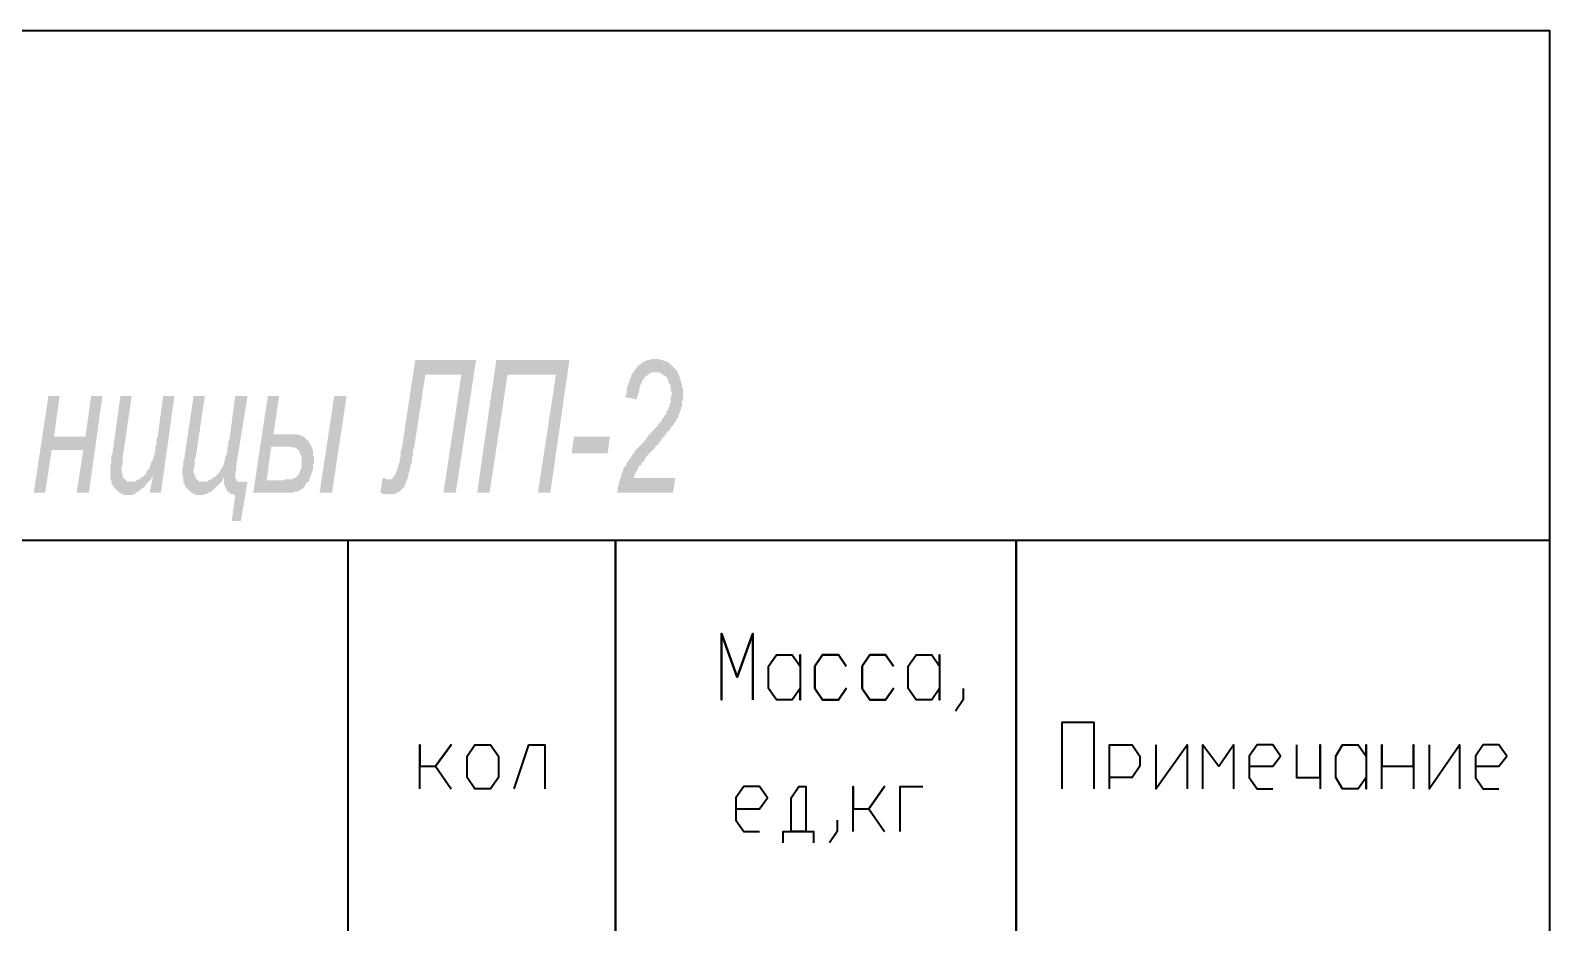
# Model space of a CAD drawing. Header units: millimetres. Extents: x 1372 to 666090, y 1285 to 31551.
# Drawn here: x 632459 to 638091, y 27554 to 30862 of the extents above; entities that cross this region are included whole.
import ezdxf

# ---------------------------------------------------------------- set-up
doc = ezdxf.new("R2010")
doc.units = ezdxf.units.MM
for name, color, linetype in [('PDF _0', 7, 'Continuous'), ('PDF _2D-чертеж - Общий_Ном._пера__21', 7, 'Continuous'), ('PDF _Аннотация - Текст_Ном._пера__1', 7, 'Continuous')]:
    doc.layers.add(name, color=color, linetype=linetype)

msp = doc.modelspace()

# ---------------------------------------------------------------- hatches: boundary and pattern name
at = {"layer": 'PDF _Аннотация - Текст_Ном._пера__1', "transparency": 33554559}
for points in [[(633885.9, 29639.5), (634111.1, 29639.5), (634036, 29147.2), (633990.2, 29147.2), (634056.9, 29585.2), (633923.4, 29585.2), (633881.7, 29314.1), (633877.5, 29305.8), (633877.5, 29293.2), (633877.5, 29284.9), (633873.4, 29276.6), (633873.4, 29268.2), (633873.4, 29259.9), (633869.2, 29251.5), (633869.2, 29247.4), (633865, 29239), (633865, 29230.7), (633865, 29226.5), (633860.8, 29218.2), (633860.8, 29214), (633860.8, 29205.6), (633856.7, 29201.5), (633856.7, 29197.3), (633852.5, 29193.1), (633852.5, 29189), (633852.5, 29184.8), (633848.3, 29180.6), (633848.3, 29176.4), (633844.2, 29172.3), (633844.2, 29168.1), (633840, 29163.9), (633835.8, 29159.8), (633835.8, 29159.8), (633831.6, 29155.6), (633827.5, 29151.4), (633823.3, 29151.4), (633819.1, 29147.2), (633815, 29147.2), (633810.8, 29143.1), (633802.4, 29143.1), (633798.3, 29143.1), (633794.1, 29143.1), (633785.8, 29138.9), (633785.8, 29138.9), (633785.8, 29143.1), (633781.6, 29143.1), (633777.4, 29143.1), (633769.1, 29143.1), (633764.9, 29143.1), (633760.7, 29147.2), (633756.6, 29147.2), (633764.9, 29201.5), (633773.2, 29201.5), (633777.4, 29197.3), (633781.6, 29197.3), (633785.8, 29197.3), (633789.9, 29197.3), (633789.9, 29197.3), (633794.1, 29197.3), (633798.3, 29197.3), (633802.4, 29201.5), (633806.6, 29205.6), (633806.6, 29209.8), (633810.8, 29214), (633815, 29218.2), (633815, 29222.3), (633815, 29226.5), (633819.1, 29230.7), (633819.1, 29234.8), (633819.1, 29239), (633823.3, 29247.4), (633823.3, 29251.5), (633827.5, 29259.9), (633827.5, 29268.2), (633827.5, 29272.4), (633831.6, 29280.7), (633831.6, 29289.1), (633831.6, 29301.6), (633835.8, 29309.9)], [(634115.3, 29147.2), (634186.2, 29639.5), (634457.3, 29639.5), (634386.4, 29147.2), (634340.5, 29147.2), (634407.3, 29585.2), (634227.9, 29585.2), (634161.2, 29147.2)], [(634632.5, 29147.2), (634636.7, 29155.6), (634636.7, 29159.8), (634636.7, 29168.1), (634640.9, 29176.4), (634640.9, 29180.6), (634640.9, 29189), (634645.1, 29193.1), (634645.1, 29201.5), (634649.2, 29205.6), (634649.2, 29214), (634649.2, 29218.2), (634653.4, 29222.3), (634653.4, 29226.5), (634657.6, 29230.7), (634657.6, 29239), (634661.7, 29243.2), (634665.9, 29247.4), (634670.1, 29251.5), (634670.1, 29259.9), (634674.3, 29264), (634678.4, 29268.2), (634682.6, 29276.6), (634682.6, 29276.6), (634686.8, 29280.7), (634686.8, 29284.9), (634690.9, 29284.9), (634690.9, 29289.1), (634695.1, 29293.2), (634699.3, 29297.4), (634699.3, 29301.6), (634703.5, 29305.8), (634707.6, 29309.9), (634711.8, 29314.1), (634716, 29318.3), (634720.1, 29322.4), (634724.3, 29326.6), (634728.5, 29330.8), (634732.7, 29335), (634736.8, 29343.3), (634741, 29347.5), (634745.2, 29351.6), (634749.3, 29360), (634757.7, 29364.2), (634757.7, 29368.3), (634761.9, 29372.5), (634770.2, 29380.8), (634774.4, 29385), (634778.5, 29389.2), (634782.7, 29393.4), (634786.9, 29397.5), (634786.9, 29401.7), (634791.1, 29405.9), (634795.2, 29410), (634799.4, 29414.2), (634799.4, 29418.4), (634803.6, 29422.6), (634803.6, 29422.6), (634807.7, 29430.9), (634811.9, 29435.1), (634816.1, 29439.2), (634816.1, 29447.6), (634820.3, 29451.8), (634824.4, 29455.9), (634824.4, 29464.3), (634828.6, 29468.4), (634828.6, 29472.6), (634828.6, 29476.8), (634832.8, 29481), (634832.8, 29489.3), (634832.8, 29493.5), (634832.8, 29501.8), (634836.9, 29510.2), (634836.9, 29514.3), (634836.9, 29518.5), (634832.8, 29526.8), (634832.8, 29531), (634832.8, 29539.4), (634832.8, 29543.5), (634828.6, 29551.9), (634824.4, 29556), (634824.4, 29564.4), (634820.3, 29568.6), (634820.3, 29572.7), (634816.1, 29576.9), (634811.9, 29581.1), (634807.7, 29581.1), (634803.6, 29585.2), (634799.4, 29589.4), (634795.2, 29589.4), (634791.1, 29593.6), (634786.9, 29593.6), (634782.7, 29593.6), (634778.5, 29593.6), (634770.2, 29593.6), (634766, 29593.6), (634761.9, 29593.6), (634757.7, 29589.4), (634753.5, 29589.4), (634749.3, 29585.2), (634745.2, 29581.1), (634741, 29581.1), (634736.8, 29576.9), (634732.7, 29568.6), (634732.7, 29568.6), (634728.5, 29564.4), (634724.3, 29556), (634724.3, 29551.9), (634720.1, 29547.7), (634720.1, 29543.5), (634716, 29535.2), (634716, 29531), (634716, 29522.7), (634711.8, 29514.3), (634711.8, 29510.2), (634707.6, 29501.8), (634707.6, 29493.5), (634665.9, 29501.8), (634665.9, 29510.2), (634670.1, 29514.3), (634670.1, 29522.7), (634670.1, 29531), (634670.1, 29535.2), (634674.3, 29543.5), (634674.3, 29547.7), (634678.4, 29556), (634678.4, 29560.2), (634682.6, 29568.6), (634682.6, 29572.7), (634686.8, 29576.9), (634686.8, 29585.2), (634690.9, 29589.4), (634695.1, 29593.6), (634695.1, 29597.8), (634699.3, 29601.9), (634703.5, 29606.1), (634707.6, 29610.3), (634707.6, 29614.4), (634711.8, 29618.6), (634716, 29622.8), (634720.1, 29622.8), (634724.3, 29627), (634728.5, 29631.1), (634732.7, 29631.1), (634736.8, 29635.3), (634741, 29635.3), (634745.2, 29639.5), (634749.3, 29639.5), (634757.7, 29639.5), (634761.9, 29643.6), (634766, 29643.6), (634770.2, 29643.6), (634774.4, 29643.6), (634774.4, 29643.6), (634782.7, 29643.6), (634786.9, 29643.6), (634791.1, 29643.6), (634795.2, 29639.5), (634799.4, 29639.5), (634803.6, 29639.5), (634807.7, 29635.3), (634816.1, 29635.3), (634820.3, 29631.1), (634824.4, 29631.1), (634828.6, 29627), (634828.6, 29627), (634832.8, 29622.8), (634836.9, 29618.6), (634841.1, 29614.4), (634845.3, 29610.3), (634849.5, 29606.1), (634853.6, 29601.9), (634857.8, 29597.8), (634857.8, 29593.6), (634862, 29585.2), (634866.1, 29581.1), (634866.1, 29576.9), (634866.1, 29568.6), (634870.3, 29564.4), (634870.3, 29556), (634874.5, 29551.9), (634874.5, 29543.5), (634874.5, 29539.4), (634878.7, 29531), (634878.7, 29526.8), (634878.7, 29518.5), (634878.7, 29510.2), (634878.7, 29510.2), (634878.7, 29506), (634878.7, 29497.6), (634878.7, 29493.5), (634874.5, 29485.1), (634874.5, 29481), (634874.5, 29472.6), (634874.5, 29468.4), (634870.3, 29460.1), (634870.3, 29455.9), (634866.1, 29447.6), (634866.1, 29443.4), (634862, 29435.1), (634862, 29430.9), (634857.8, 29422.6), (634853.6, 29418.4), (634853.6, 29414.2), (634853.6, 29414.2), (634849.5, 29410), (634849.5, 29410), (634845.3, 29405.9), (634845.3, 29401.7), (634841.1, 29397.5), (634841.1, 29397.5), (634836.9, 29393.4), (634832.8, 29389.2), (634832.8, 29385), (634828.6, 29380.8), (634824.4, 29376.7), (634820.3, 29372.5), (634816.1, 29368.3), (634811.9, 29360), (634807.7, 29355.8), (634803.6, 29351.6), (634799.4, 29347.5), (634795.2, 29339.1), (634791.1, 29335), (634786.9, 29326.6), (634778.5, 29322.4), (634774.4, 29314.1), (634770.2, 29309.9), (634766, 29305.8), (634757.7, 29297.4), (634753.5, 29293.2), (634749.3, 29289.1), (634745.2, 29284.9), (634741, 29280.7), (634736.8, 29272.4), (634736.8, 29268.2), (634732.7, 29264), (634728.5, 29259.9), (634724.3, 29255.7), (634724.3, 29251.5), (634720.1, 29247.4), (634716, 29247.4), (634716, 29247.4), (634711.8, 29239), (634711.8, 29234.8), (634707.6, 29230.7), (634703.5, 29222.3), (634699.3, 29218.2), (634699.3, 29214), (634695.1, 29205.6), (634695.1, 29201.5), (634695.1, 29201.5), (634849.5, 29201.5), (634841.1, 29147.2)], [(632526, 29506), (632567.7, 29506), (632546.8, 29355.8), (632663.6, 29355.8), (632684.5, 29506), (632726.2, 29506), (632676.2, 29147.2), (632630.3, 29147.2), (632655.3, 29305.8), (632538.5, 29305.8), (632513.5, 29147.2), (632471.8, 29147.2)], [(632913.9, 29209.8), (632909.8, 29205.6), (632905.6, 29197.3), (632901.4, 29193.1), (632897.2, 29189), (632893.1, 29184.8), (632888.9, 29180.6), (632884.7, 29172.3), (632880.6, 29168.1), (632876.4, 29163.9), (632872.2, 29163.9), (632868, 29159.8), (632863.9, 29155.6), (632859.7, 29151.4), (632855.5, 29151.4), (632851.4, 29147.2), (632851.4, 29147.2), (632847.2, 29143.1), (632843, 29143.1), (632838.8, 29138.9), (632834.7, 29138.9), (632830.5, 29138.9), (632826.3, 29138.9), (632822.2, 29138.9), (632818, 29138.9), (632813.8, 29138.9), (632809.6, 29138.9), (632805.5, 29138.9), (632801.3, 29143.1), (632797.1, 29143.1), (632793, 29147.2), (632788.8, 29147.2), (632784.6, 29151.4), (632780.4, 29155.6), (632776.3, 29159.8), (632772.1, 29163.9), (632767.9, 29168.1), (632767.9, 29172.3), (632763.8, 29176.4), (632759.6, 29184.8), (632759.6, 29189), (632759.6, 29193.1), (632755.4, 29201.5), (632755.4, 29209.8), (632755.4, 29214), (632755.4, 29222.3), (632755.4, 29226.5), (632755.4, 29230.7), (632755.4, 29234.8), (632755.4, 29239), (632755.4, 29247.4), (632755.4, 29251.5), (632759.6, 29259.9), (632759.6, 29268.2), (632759.6, 29276.6), (632759.6, 29284.9), (632763.8, 29293.2), (632763.8, 29297.4), (632793, 29506), (632834.7, 29506), (632801.3, 29276.6), (632801.3, 29268.2), (632801.3, 29259.9), (632801.3, 29251.5), (632797.1, 29247.4), (632797.1, 29239), (632797.1, 29234.8), (632797.1, 29230.7), (632797.1, 29222.3), (632801.3, 29218.2), (632801.3, 29209.8), (632801.3, 29205.6), (632805.5, 29201.5), (632805.5, 29201.5), (632809.6, 29197.3), (632813.8, 29193.1), (632818, 29189), (632822.2, 29189), (632826.3, 29189), (632830.5, 29189), (632838.8, 29189), (632843, 29189), (632847.2, 29189), (632851.4, 29193.1), (632855.5, 29193.1), (632859.7, 29197.3), (632863.9, 29197.3), (632868, 29201.5), (632872.2, 29205.6), (632876.4, 29205.6), (632880.6, 29209.8), (632884.7, 29214), (632888.9, 29218.2), (632888.9, 29226.5), (632893.1, 29230.7), (632897.2, 29234.8), (632901.4, 29239), (632901.4, 29243.2), (632905.6, 29251.5), (632905.6, 29255.7), (632909.8, 29264), (632913.9, 29268.2), (632913.9, 29276.6), (632918.1, 29280.7), (632918.1, 29284.9), (632918.1, 29289.1), (632918.1, 29293.2), (632922.3, 29297.4), (632922.3, 29305.8), (632922.3, 29309.9), (632922.3, 29318.3), (632926.4, 29326.6), (632926.4, 29335), (632926.4, 29343.3), (632930.6, 29351.6), (632951.5, 29506), (632993.2, 29506), (632943.1, 29147.2), (632901.4, 29147.2)], [(633064.1, 29506), (633105.8, 29506), (633072.4, 29280.7), (633068.3, 29272.4), (633068.3, 29264), (633068.3, 29259.9), (633068.3, 29251.5), (633068.3, 29243.2), (633064.1, 29239), (633064.1, 29234.8), (633064.1, 29230.7), (633064.1, 29222.3), (633068.3, 29214), (633068.3, 29209.8), (633072.4, 29205.6), (633072.4, 29201.5), (633076.6, 29197.3), (633076.6, 29197.3), (633080.8, 29193.1), (633085, 29189), (633089.1, 29189), (633097.5, 29189), (633101.6, 29189), (633105.8, 29189), (633110, 29189), (633114.2, 29189), (633118.3, 29193.1), (633122.5, 29193.1), (633126.7, 29197.3), (633130.8, 29197.3), (633135, 29201.5), (633139.2, 29205.6), (633143.4, 29205.6), (633147.5, 29209.8), (633151.7, 29214), (633155.9, 29218.2), (633160, 29222.3), (633164.2, 29230.7), (633164.2, 29234.8), (633168.4, 29239), (633172.6, 29243.2), (633172.6, 29243.2), (633172.6, 29247.4), (633176.7, 29251.5), (633176.7, 29255.7), (633176.7, 29259.9), (633180.9, 29268.2), (633180.9, 29272.4), (633180.9, 29276.6), (633185.1, 29284.9), (633185.1, 29289.1), (633189.2, 29297.4), (633189.2, 29305.8), (633189.2, 29314.1), (633193.4, 29322.4), (633193.4, 29330.8), (633193.4, 29339.1), (633197.6, 29347.5), (633218.4, 29506), (633264.3, 29506), (633222.6, 29251.5), (633222.6, 29239), (633222.6, 29230.7), (633218.4, 29222.3), (633218.4, 29214), (633218.4, 29209.8), (633218.4, 29209.8), (633218.4, 29205.6), (633218.4, 29201.5), (633222.6, 29197.3), (633222.6, 29193.1), (633226.8, 29189), (633231, 29189), (633235.1, 29189), (633264.3, 29189), (633239.3, 29043), (633205.9, 29043), (633218.4, 29138.9), (633214.3, 29138.9), (633210.1, 29143.1), (633205.9, 29143.1), (633201.8, 29143.1), (633197.6, 29147.2), (633193.4, 29151.4), (633189.2, 29151.4), (633185.1, 29159.8), (633185.1, 29163.9), (633180.9, 29168.1), (633180.9, 29172.3), (633176.7, 29180.6), (633176.7, 29189), (633176.7, 29193.1), (633176.7, 29197.3), (633176.7, 29205.6), (633176.7, 29205.6), (633172.6, 29197.3), (633168.4, 29189), (633164.2, 29184.8), (633160, 29180.6), (633155.9, 29176.4), (633151.7, 29172.3), (633147.5, 29168.1), (633143.4, 29163.9), (633139.2, 29159.8), (633135, 29155.6), (633130.8, 29151.4), (633126.7, 29151.4), (633122.5, 29147.2), (633118.3, 29147.2), (633114.2, 29143.1), (633110, 29143.1), (633105.8, 29143.1), (633101.6, 29138.9), (633097.5, 29138.9), (633093.3, 29138.9), (633089.1, 29138.9), (633085, 29138.9), (633080.8, 29138.9), (633076.6, 29138.9), (633072.4, 29138.9), (633068.3, 29143.1), (633064.1, 29143.1), (633059.9, 29147.2), (633055.8, 29147.2), (633051.6, 29151.4), (633047.4, 29155.6), (633043.2, 29159.8), (633043.2, 29159.8), (633039.1, 29163.9), (633034.9, 29168.1), (633030.7, 29176.4), (633030.7, 29180.6), (633026.6, 29184.8), (633026.6, 29193.1), (633026.6, 29197.3), (633026.6, 29205.6), (633022.4, 29214), (633022.4, 29218.2), (633022.4, 29222.3), (633022.4, 29230.7), (633022.4, 29234.8), (633022.4, 29239), (633026.6, 29247.4), (633026.6, 29255.7), (633026.6, 29264), (633026.6, 29268.2), (633030.7, 29276.6), (633030.7, 29280.7)]]:
    msp.add_hatch(color=256, dxfattribs=at).paths.add_polyline_path(points)
h = msp.add_hatch(color=256, dxfattribs=at)
h.paths.add_polyline_path([(633585.5, 29506), (633631.4, 29506), (633577.2, 29147.2), (633531.3, 29147.2)], flags=0)
h.paths.add_polyline_path([(633339.4, 29506), (633381.1, 29506), (633360.3, 29364.2), (633406.2, 29364.2), (633414.5, 29364.2), (633418.7, 29364.2), (633427, 29364.2), (633431.2, 29364.2), (633435.4, 29364.2), (633439.5, 29364.2), (633447.9, 29364.2), (633452, 29364.2), (633456.2, 29360), (633460.4, 29360), (633460.4, 29360), (633464.6, 29360), (633468.7, 29355.8), (633468.7, 29355.8), (633472.9, 29355.8), (633477.1, 29351.6), (633481.2, 29347.5), (633485.4, 29343.3), (633489.6, 29339.1), (633493.8, 29335), (633493.8, 29330.8), (633497.9, 29326.6), (633497.9, 29322.4), (633502.1, 29318.3), (633502.1, 29314.1), (633506.3, 29305.8), (633506.3, 29301.6), (633506.3, 29293.2), (633506.3, 29284.9), (633510.4, 29280.7), (633510.4, 29272.4), (633510.4, 29268.2), (633510.4, 29264), (633510.4, 29255.7), (633506.3, 29251.5), (633506.3, 29243.2), (633506.3, 29239), (633506.3, 29230.7), (633502.1, 29226.5), (633502.1, 29218.2), (633497.9, 29214), (633497.9, 29205.6), (633493.8, 29201.5), (633493.8, 29193.1), (633489.6, 29189), (633485.4, 29184.8), (633481.2, 29180.6), (633477.1, 29176.4), (633477.1, 29172.3), (633472.9, 29168.1), (633468.7, 29163.9), (633464.6, 29159.8), (633460.4, 29159.8), (633460.4, 29155.6), (633456.2, 29155.6), (633452, 29155.6), (633447.9, 29151.4), (633443.7, 29151.4), (633439.5, 29151.4), (633435.4, 29151.4), (633431.2, 29147.2), (633427, 29147.2), (633422.8, 29147.2), (633414.5, 29147.2), (633410.3, 29147.2), (633406.2, 29147.2), (633397.8, 29147.2), (633393.6, 29147.2), (633393.6, 29147.2), (633285.2, 29147.2)], flags=0)
h.paths.add_polyline_path([(633335.2, 29193.1), (633389.5, 29193.1), (633397.8, 29193.1), (633402, 29197.3), (633406.2, 29197.3), (633414.5, 29197.3), (633418.7, 29197.3), (633422.8, 29197.3), (633427, 29197.3), (633431.2, 29197.3), (633435.4, 29201.5), (633435.4, 29201.5), (633439.5, 29201.5), (633443.7, 29205.6), (633447.9, 29209.8), (633452, 29214), (633456.2, 29218.2), (633456.2, 29222.3), (633460.4, 29230.7), (633460.4, 29234.8), (633464.6, 29239), (633464.6, 29247.4), (633464.6, 29251.5), (633464.6, 29259.9), (633464.6, 29264), (633464.6, 29268.2), (633464.6, 29276.6), (633464.6, 29280.7), (633460.4, 29289.1), (633460.4, 29293.2), (633456.2, 29297.4), (633456.2, 29301.6), (633452, 29305.8), (633447.9, 29309.9), (633443.7, 29314.1), (633439.5, 29314.1), (633435.4, 29314.1), (633435.4, 29314.1), (633431.2, 29314.1), (633427, 29318.3), (633418.7, 29318.3), (633414.5, 29318.3), (633410.3, 29318.3), (633402, 29318.3), (633351.9, 29318.3)], flags=0)

# ---------------------------------------------------------------- linework, layer by layer
at = {"layer": 'PDF _0', "lineweight": 35}
for points in [[(619774, 19565.6), (638090.6, 19565.6), (619774, 19565.6), (619774, 28972), (638090.6, 28972)], [(633635.6, 28972), (633635.6, 19565.6)], [(635917.3, 28421.4), (635917.3, 28379.7), (635888.1, 28338)], [(636284.4, 28050.2), (636284.4, 28296.3), (636401.2, 28296.3), (636401.2, 28050.2)], [(633902.6, 28050.2), (633902.6, 28212.9), (633902.6, 28133.6), (633961, 28133.6), (634019.4, 28212.9), (633961, 28133.6), (634019.4, 28050.2)], [(634252.9, 28050.2), (634307.2, 28212.9), (634365.6, 28212.9), (634365.6, 28050.2)], [(636459.6, 28050.2), (636459.6, 28212.9), (636543, 28212.9), (636572.2, 28171.1), (636572.2, 28133.6), (636543, 28091.9), (636459.6, 28091.9)], [(636630.6, 28212.9), (636630.6, 28050.2), (636747.4, 28212.9), (636747.4, 28050.2)], [(636805.8, 28050.2), (636805.8, 28212.9), (636864.2, 28133.6), (636918.5, 28212.9), (636918.5, 28050.2)], [(636976.9, 28133.6), (637064.5, 28133.6), (637093.7, 28171.1), (637064.5, 28212.9), (637006.1, 28212.9), (636976.9, 28171.1), (636976.9, 28091.9), (637006.1, 28050.2), (637064.5, 28050.2)], [(637152.1, 28212.9), (637152.1, 28091.9), (637239.7, 28091.9), (637239.7, 28212.9), (637239.7, 28050.2)], [(637469.1, 28050.2), (637469.1, 28212.9), (637469.1, 28133.6), (637585.9, 28133.6), (637585.9, 28212.9), (637585.9, 28050.2)], [(637644.3, 28212.9), (637644.3, 28050.2), (637756.9, 28212.9), (637756.9, 28050.2)], [(637815.3, 28133.6), (637902.9, 28133.6), (637932.1, 28171.1), (637902.9, 28212.9), (637844.5, 28212.9), (637815.3, 28171.1), (637815.3, 28091.9), (637844.5, 28050.2), (637902.9, 28050.2)], [(635074.7, 27975.1), (635162.3, 27975.1), (635191.5, 28016.8), (635162.3, 28058.5), (635103.9, 28058.5), (635074.7, 28016.8), (635074.7, 27933.4), (635103.9, 27891.7), (635162.3, 27891.7)], [(635249.9, 27849.9), (635249.9, 27891.7), (635279.1, 27891.7), (635279.1, 28016.8), (635308.3, 28058.5), (635333.3, 28058.5), (635333.3, 27891.7), (635279.1, 27891.7), (635362.5, 27891.7), (635362.5, 27849.9)], [(635508.5, 27891.7), (635508.5, 28058.5), (635508.5, 27975.1), (635566.9, 27975.1), (635625.3, 28058.5), (635566.9, 27975.1), (635625.3, 27891.7)], [(635683.7, 27891.7), (635683.7, 28058.5), (635767.2, 28058.5)], [(635450.1, 27933.4), (635450.1, 27891.7), (635420.9, 27849.9)]]:
    msp.add_lwpolyline(points, dxfattribs=at)
for points in [[(634628.4, 19565.6), (634628.4, 28972)], [(636113.4, 19565.6), (636113.4, 28972)], [(635137.3, 28379.7), (635137.3, 28625.8), (635078.9, 28463.1), (635020.5, 28625.8), (635020.5, 28379.7), (635020.5, 28625.8), (635078.9, 28463.1), (635137.3, 28625.8)], [(635195.7, 28421.4), (635195.7, 28504.8), (635224.9, 28546.6), (635283.3, 28546.6), (635312.5, 28504.8), (635312.5, 28546.6), (635312.5, 28379.7), (635312.5, 28421.4), (635283.3, 28379.7), (635224.9, 28379.7)], [(635195.7, 28421.4), (635195.7, 28504.8), (635224.9, 28546.6), (635283.3, 28546.6), (635312.5, 28504.8), (635312.5, 28546.6), (635312.5, 28379.7), (635312.5, 28421.4), (635283.3, 28379.7), (635224.9, 28379.7)], [(635483.5, 28504.8), (635454.3, 28546.6), (635395.9, 28546.6), (635366.7, 28504.8), (635366.7, 28421.4), (635395.9, 28379.7), (635454.3, 28379.7), (635483.5, 28421.4), (635454.3, 28379.7), (635395.9, 28379.7), (635366.7, 28421.4), (635366.7, 28504.8), (635395.9, 28546.6), (635454.3, 28546.6)], [(635658.7, 28504.8), (635629.5, 28546.6), (635571.1, 28546.6), (635541.9, 28504.8), (635541.9, 28421.4), (635571.1, 28379.7), (635629.5, 28379.7), (635658.7, 28421.4), (635629.5, 28379.7), (635571.1, 28379.7), (635541.9, 28421.4), (635541.9, 28504.8), (635571.1, 28546.6), (635629.5, 28546.6)], [(635712.9, 28421.4), (635712.9, 28504.8), (635742.1, 28546.6), (635800.5, 28546.6), (635829.7, 28504.8), (635829.7, 28546.6), (635829.7, 28379.7), (635829.7, 28421.4), (635800.5, 28379.7), (635742.1, 28379.7)], [(635712.9, 28421.4), (635712.9, 28504.8), (635742.1, 28546.6), (635800.5, 28546.6), (635829.7, 28504.8), (635829.7, 28546.6), (635829.7, 28379.7), (635829.7, 28421.4), (635800.5, 28379.7), (635742.1, 28379.7)], [(634077.8, 28091.9), (634077.8, 28171.1), (634107, 28212.9), (634165.3, 28212.9), (634194.5, 28171.1), (634194.5, 28091.9), (634165.3, 28050.2), (634107, 28050.2)], [(637298.1, 28091.9), (637298.1, 28171.1), (637323.1, 28212.9), (637381.5, 28212.9), (637410.7, 28171.1), (637410.7, 28212.9), (637410.7, 28050.2), (637410.7, 28091.9), (637381.5, 28050.2), (637323.1, 28050.2)]]:
    msp.add_lwpolyline(points, close=True, dxfattribs=at)
at = {"layer": 'PDF _2D-чертеж - Общий_Ном._пера__21', "lineweight": 40}
msp.add_lwpolyline([(598979.7, 30861.7), (638090.6, 30861.7), (638090.6, 2742.3), (598979.7, 2742.3)], close=True, dxfattribs=at)
at = {"layer": 'PDF _Аннотация - Текст_Ном._пера__1', "lineweight": 35, "transparency": 33554559}
msp.add_solid([(634465.7, 29293.2), (634474, 29355.8), (634599.2, 29293.2), (634607.5, 29355.8)], dxfattribs=at)

doc.saveas('drawing.dxf')
